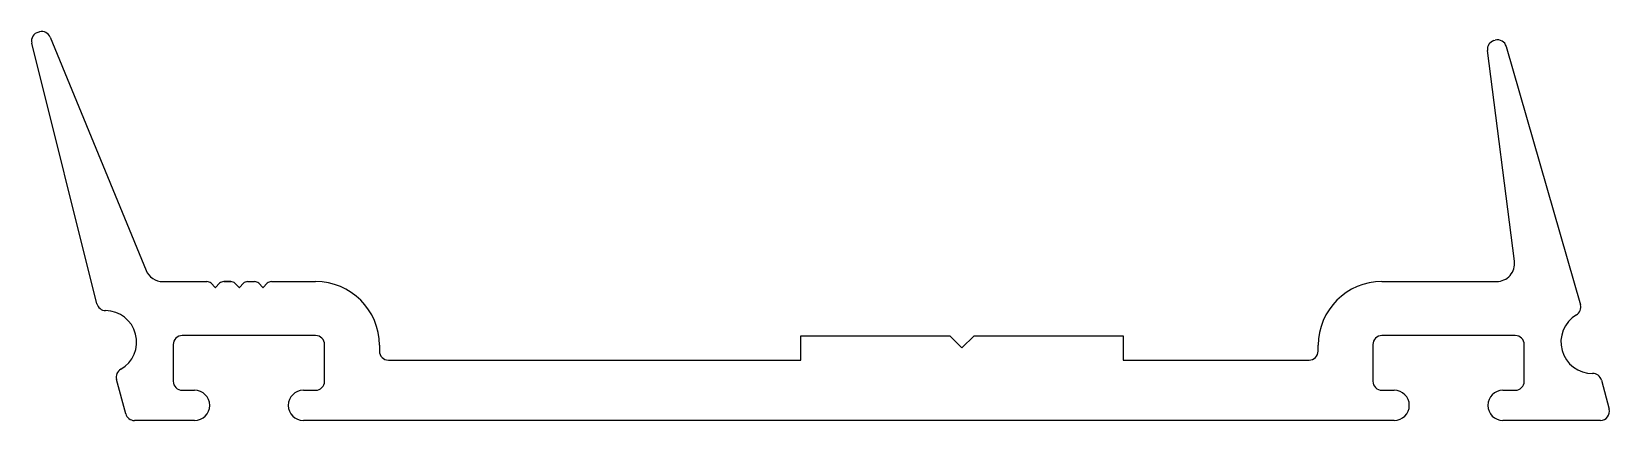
# Model space of a CAD drawing. Extents: x -34.4 to 31.9, y 4 to 20.4.
import ezdxf

# ---------------------------------------------------------------- set-up
doc = ezdxf.new("R2010")
doc.units = 0
doc.layers.add('1', color=7, linetype='CONTINUOUS')

msp = doc.modelspace()

# ---------------------------------------------------------------- linework, layer by layer
at = {"layer": '1', "color": 7, "linetype": 'CONTINUOUS'}
for p, q in [((-31.646, 8.943), (-34.378, 19.902)), ((-34.102, 20.363), (-34.052, 20.375)), ((-33.608, 20.151), (-29.579, 10.346)), ((27.046, 20.005), (27.098, 20.02)), ((27.91, 10.731), (26.774, 19.591)), ((27.568, 19.759), (30.681, 8.902)), ((-28.876, 9.874), (-27.02, 9.874)), ((-27.02, 9.874), (-27.02, 9.874)), ((-27.02, 9.874), (-27.02, 9.874)), ((-26.843, 9.801), (-26.672, 9.63)), ((-26.66, 9.63), (-26.489, 9.801)), ((-26.312, 9.874), (-26.02, 9.874)), ((-26.02, 9.874), (-26.312, 9.874)), ((-26.312, 9.874), (-26.02, 9.874)), ((-26.02, 9.874), (-26.312, 9.874)), ((-26.312, 9.874), (-26.02, 9.874)), ((-25.843, 9.801), (-25.672, 9.63)), ((-25.66, 9.63), (-25.489, 9.801)), ((-25.313, 9.874), (-25.02, 9.874)), ((-24.843, 9.801), (-24.672, 9.63)), ((-24.66, 9.63), (-24.489, 9.801)), ((-24.313, 9.874), (-24.313, 9.874)), ((-24.313, 9.874), (-22.457, 9.874)), ((22.343, 9.874), (27.157, 9.874)), ((-22.457, 7.604), (-28.056, 7.604)), ((-2.07, 6.574), (-2.07, 7.59)), ((-2.07, 7.59), (4.191, 7.59)), ((4.191, 7.59), (4.699, 7.082)), ((4.699, 7.082), (5.207, 7.59)), ((5.207, 7.59), (11.468, 7.59)), ((11.468, 7.59), (11.468, 6.574)), ((27.942, 7.604), (22.343, 7.604)), ((-28.436, 7.224), (-28.436, 5.684)), ((-22.077, 5.684), (-22.077, 7.224)), ((-19.777, 7.194), (-19.777, 6.954)), ((19.663, 6.954), (19.663, 7.194)), ((21.963, 7.224), (21.963, 5.684)), ((28.322, 5.684), (28.322, 7.224)), ((-19.397, 6.574), (-2.07, 6.574)), ((11.468, 6.574), (19.283, 6.574)), ((-30.436, 4.316), (-30.822, 5.758)), ((-28.056, 5.304), (-27.541, 5.304)), ((-22.971, 5.304), (-22.457, 5.304)), ((22.343, 5.304), (22.857, 5.304)), ((27.427, 5.304), (27.942, 5.304)), ((31.56, 5.732), (31.887, 4.513)), ((26.792, 4.669), (26.792, 4.669)), ((-27.541, 4.034), (-30.069, 4.034)), ((22.857, 4.034), (-22.971, 4.034)), ((31.52, 4.034), (27.427, 4.034))]:
    msp.add_line(p, q, dxfattribs=at)
for centre, radius, start, end in [((-34.01, 19.994), 0.38, 104, 194), ((-33.96, 20.006), 0.38, 22.34096, 104), ((27.151, 19.64), 0.38, 106, 187.30716), ((27.203, 19.655), 0.38, 16, 106), ((27.157, 10.634), 0.76, 270, 7.30716), ((-28.876, 10.634), 0.76, 202.34096, 270), ((-27.02, 9.624), 0.25, 45, 90), ((-26.666, 9.636), 0.008, 225, 315), ((-26.312, 9.624), 0.25, 90, 135), ((-26.02, 9.624), 0.25, 45, 90), ((-25.666, 9.636), 0.008, 225, 315), ((-25.313, 9.624), 0.25, 90, 135), ((-25.02, 9.624), 0.25, 45, 90), ((-24.666, 9.636), 0.008, 225, 315), ((-24.313, 9.624), 0.25, 90, 135), ((-22.457, 7.194), 2.68, 0, 90), ((22.343, 7.194), 2.68, 90, 180), ((-31.277, 9.035), 0.38, 194, 269.35542), ((-31.297, 7.334), 1.321, 299.64458, 89.35542), ((30.316, 8.798), 0.38, 300.64458, 16), ((31.183, 7.334), 1.321, 120.64458, 270.35542), ((-28.056, 7.224), 0.38, 90, 180), ((-22.457, 7.224), 0.38, 360, 90), ((22.343, 7.224), 0.38, 90, 180), ((27.942, 7.224), 0.38, 360, 90), ((-19.397, 6.954), 0.38, 180, 270), ((19.283, 6.954), 0.38, 270, 0), ((-30.455, 5.856), 0.38, 119.64458, 195), ((31.193, 5.634), 0.38, 15, 90.35542), ((-28.056, 5.684), 0.38, 180, 270), ((-27.541, 4.669), 0.635, 360, 90), ((-22.971, 4.669), 0.635, 90, 180), ((-22.457, 5.684), 0.38, 270, 360), ((22.343, 5.684), 0.38, 180, 270), ((22.857, 4.669), 0.635, 0, 90), ((27.427, 4.669), 0.635, 90, 180), ((27.942, 5.684), 0.38, 270, 360), ((-27.541, 4.669), 0.635, 270, 0), ((-22.971, 4.669), 0.635, 180, 270), ((22.857, 4.669), 0.635, 270, 0), ((27.427, 4.669), 0.635, 180, 270), ((-30.069, 4.414), 0.38, 195, 270), ((31.52, 4.414), 0.38, 270, 15)]:
    msp.add_arc(centre, radius, start, end, dxfattribs=at)

doc.saveas('drawing.dxf')
